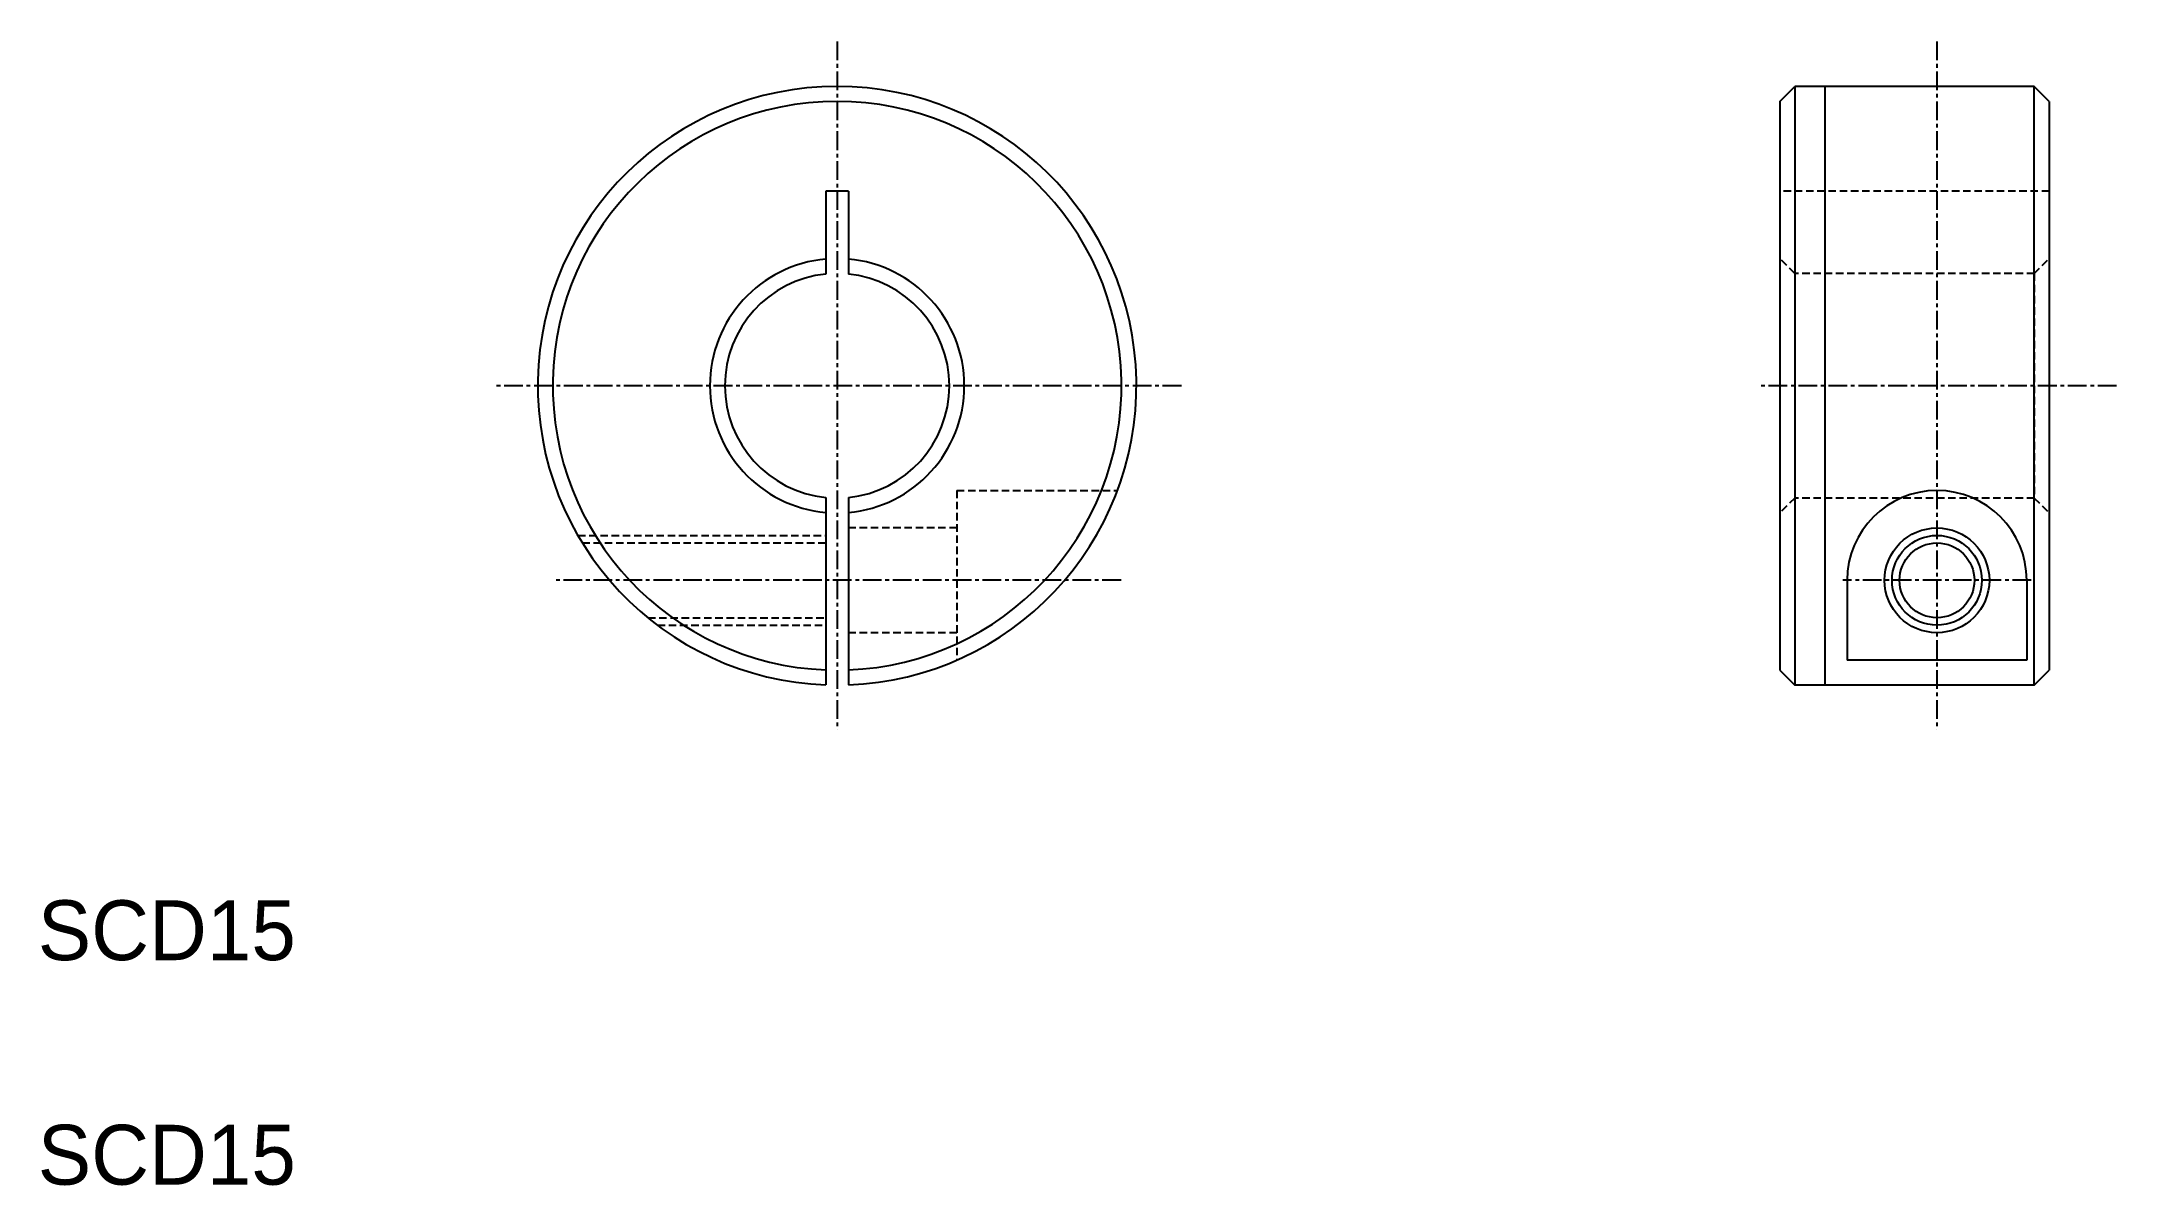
# Model space of a CAD drawing. Extents: x 54 to 192, y 68 to 144.
import ezdxf

# ---------------------------------------------------------------- set-up
doc = ezdxf.new("R2010")
doc.units = 0
doc.linetypes.add('CENTER', pattern=[2, 1.25, -0.25, 0.25, -0.25])
doc.linetypes.add('DASHED', pattern=[0.75, 0.5, -0.25])
doc.layers.get('0').update_dxf_attribs({"linetype": 'CONTINUOUS'})
doc.layers.add('CENTER', color=1, linetype='CENTER')

msp = doc.modelspace()

# ---------------------------------------------------------------- linework, layer by layer
at = {"color": 7, "linetype": 'CONTINUOUS'}
for p, q in [((169.89, 140.33), (170.89, 141.33)), ((169.89, 140.33), (169.89, 102.33)), ((186.89, 141.33), (170.89, 141.33)), ((170.89, 141.33), (170.89, 101.33)), ((172.89, 141.33), (172.89, 101.33)), ((187.89, 140.33), (186.89, 141.33)), ((186.89, 101.33), (186.89, 141.33)), ((187.89, 140.33), (187.89, 102.33)), ((106.15, 134.33), (106.15, 128.79)), ((107.65, 134.33), (106.15, 134.33)), ((107.65, 134.33), (107.65, 128.79)), ((106.15, 113.87), (106.15, 101.35)), ((107.65, 113.87), (107.65, 101.35)), ((174.39, 108.33), (174.39, 103)), ((186.39, 108.33), (186.39, 103)), ((174.39, 107), (174.39, 107)), ((174.39, 105.67), (174.39, 105.67)), ((186.39, 103), (174.39, 103)), ((169.89, 102.33), (170.89, 101.33)), ((186.89, 101.33), (170.89, 101.33)), ((186.89, 101.33), (187.89, 102.33))]:
    msp.add_line(p, q, dxfattribs=at)
at = {"color": 3, "linetype": 'DASHED'}
for p, q in [((187.89, 134.33), (169.89, 134.33)), ((170.89, 128.83), (169.89, 129.83)), ((186.89, 128.83), (187.89, 129.83)), ((186.89, 128.83), (170.89, 128.83)), ((170.89, 128.83), (170.89, 113.83)), ((186.89, 128.83), (186.89, 113.83)), ((114.9, 114.33), (125.64, 114.33)), ((114.9, 114.33), (114.9, 103)), ((170.89, 113.83), (169.89, 112.83)), ((186.89, 113.83), (170.89, 113.83)), ((186.89, 113.83), (187.89, 112.83)), ((89.58, 111.33), (106.15, 111.33)), ((114.9, 111.83), (107.65, 111.83)), ((89.88, 110.83), (106.15, 110.83)), ((94.26, 105.83), (106.15, 105.83)), ((94.9, 105.33), (106.15, 105.33)), ((114.9, 104.83), (107.65, 104.83))]:
    msp.add_line(p, q, dxfattribs=at)
at = {"color": 7, "linetype": 'CONTINUOUS'}
for radius in [3.5, 2.5]:
    msp.add_circle((180.39, 108.33), radius, dxfattribs=at)
at = {"color": 3, "linetype": 'CONTINUOUS'}
msp.add_circle((180.39, 108.33), 3, dxfattribs=at)
at = {"color": 7, "linetype": 'CONTINUOUS'}
for centre, radius, start, end in [((106.9, 121.33), 20, 272.1491, 267.8509), ((106.9, 121.33), 19, 272.2623, 267.7377), ((106.9, 121.33), 8.5, 95.0621, 264.9379), ((106.9, 121.33), 8.5, 275.0621, 84.9379), ((106.9, 121.33), 7.5, 95.7392, 264.2608), ((106.9, 121.33), 7.5, 275.7392, 84.2608), ((180.39, 108.33), 6, 360, 180)]:
    msp.add_arc(centre, radius, start, end, dxfattribs=at)
at = {"layer": 'CENTER', "color": 1, "linetype": 'CENTER'}
for p, q in [((106.9, 144.33), (106.9, 98.33)), ((180.39, 144.33), (180.39, 98.33)), ((129.9, 121.33), (83.9, 121.33)), ((192.39, 121.33), (168.39, 121.33)), ((125.87, 108.33), (87.93, 108.33)), ((186.69, 108.33), (174.09, 108.33))]:
    msp.add_line(p, q, dxfattribs=at)

# ---------------------------------------------------------------- texts
at = {"color": 7, "linetype": 'CONTINUOUS'}
for p in [(53.49, 82.95), (53.49, 67.95)]:
    msp.add_text('SCD15', height=4, dxfattribs=at).set_placement(p)

doc.saveas('drawing.dxf')
